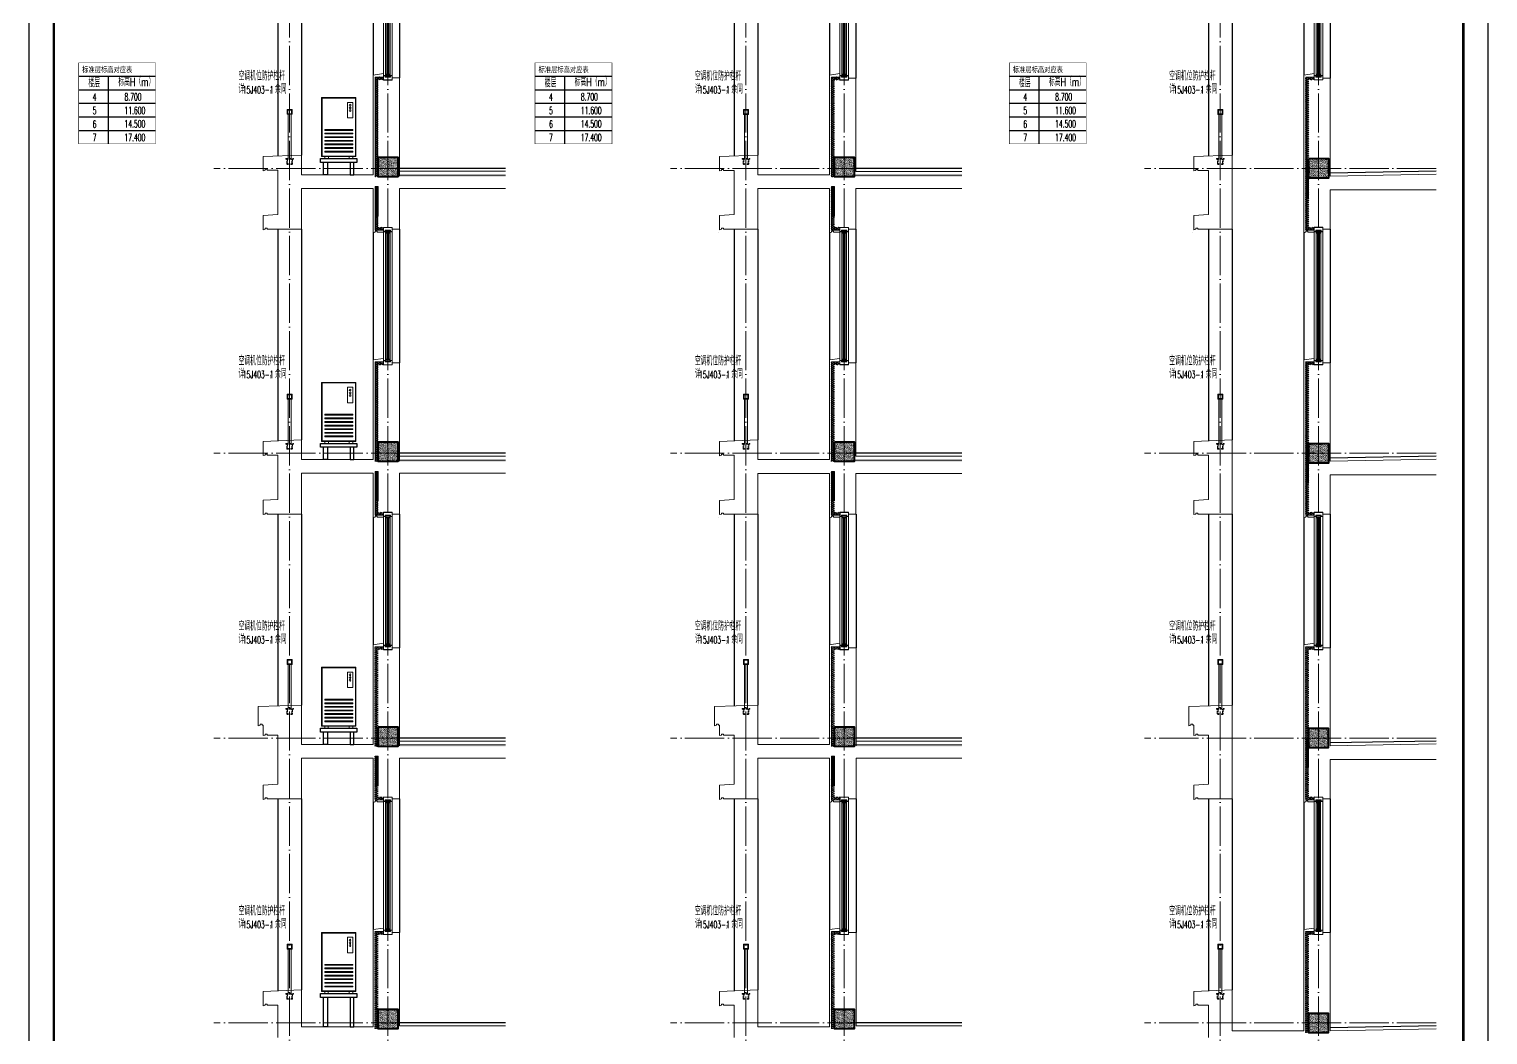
# Model space of a CAD drawing. Extents: x -518115 to 790560, y -210384 to 1628073.
# Drawn here: x 630530 to 645380, y -168565 to -158326 of the extents above; entities that cross this region are included whole.
import ezdxf

# ---------------------------------------------------------------- set-up
doc = ezdxf.new("R2010")
doc.units = 0
doc.header["$LTSCALE"] = 1000
doc.header["$MEASUREMENT"] = 0
doc.linetypes.add('DASH', pattern=[0.35, 0.25, -0.1])
doc.linetypes.add('DOTE', pattern=[2.42, 2, -0.2, 0.02, -0.2])
for name, color, linetype in [('C-Sheet-图框', 101, 'Continuous'), ('PUB_TEXT', 4, 'Continuous'), ('图框', 140, 'Continuous'), ('看线', 251, 'Continuous'), ('空调外机', 8, 'Continuous'), ('立面-看线', 251, 'Continuous')]:
    doc.layers.add(name, color=color, linetype=linetype)
for name, color, linetype, lineweight in [('DOTE', 19, 'DOTE', 9), ('PUB_HATCH', 8, 'Continuous', 9), ('S_WINDOW', 144, 'Continuous', 15), ('WALL', 9, 'Continuous', 40), ('内粉刷', 37, 'Continuous', 9), ('平面-空调室外机', 143, 'Continuous', 9), ('立面-栏杆', 105, 'Continuous', 15), ('细细', 250, 'Continuous', 0)]:
    doc.layers.add(name, color=color, linetype=linetype, lineweight=lineweight)
doc.layers.add('yichutu', color=7, linetype='Continuous', true_color=0xffffff, plot=False)
doc.styles.add('_TCH_DIM', font='SIMPLEX.shx', dxfattribs={"width": 0.7, "bigfont": 'GBCBIG.shx'})
doc.styles.add('宋体', font='', dxfattribs={"height": 50})
doc.styles.get('宋体').set_extended_font_data('SimSun')
pattern_1 = [(0, (-759089.366, -429086.677), (16.66875, 9.623705), [11.1125, -22.225]), (120, (-759089.366, -429086.677), (-16.66874801, 9.62370845), [11.1125, -22.225]), (60, (-759089.366, -429086.677), (1.99e-06, 19.24741345), [-22.225, 11.1125])]
pattern_2 = [(315, (-218910.2607, -140541.0897), (-1.767766953, -1.767766953), []), (315, (-218909.0822, -140541.0897), (-1.767766953, -1.767766953), [])]
pattern_3 = [(315, (-218910.2607, -141979.3279), (-1.767766953, -1.767766953), []), (315, (-218909.0822, -141979.3279), (-1.767766953, -1.767766953), [])]
pattern_4 = [(0, (-797282.947, -430433.322), (16.66875, 9.623705), [11.1125, -22.225]), (120, (-797282.947, -430433.322), (-16.66874801, 9.62370845), [11.1125, -22.225]), (60, (-797282.947, -430433.322), (1.99e-06, 19.24741345), [-22.225, 11.1125])]
pattern_5 = [(0, (-1106300.591, -433703.902), (16.66875, 9.623705), [11.1125, -22.225]), (120, (-1106300.591, -433703.902), (-16.66874801, 9.62370845), [11.1125, -22.225]), (60, (-1106300.591, -433703.902), (1.99e-06, 19.24741345), [-22.225, 11.1125])]
pattern_6 = [(0, (-1101472.157, -433703.902), (16.66875, 9.623705), [11.1125, -22.225]), (120, (-1101472.157, -433703.902), (-16.66874801, 9.62370845), [11.1125, -22.225]), (60, (-1101472.157, -433703.902), (1.99e-06, 19.24741345), [-22.225, 11.1125])]
pattern_7 = [(0, (-1110946.749, -433703.902), (16.66875, 9.623705), [11.1125, -22.225]), (120, (-1110946.749, -433703.902), (-16.66874801, 9.62370845), [11.1125, -22.225]), (60, (-1110946.749, -433703.902), (1.99e-06, 19.24741345), [-22.225, 11.1125])]
pattern_8 = [(0, (-811253.24, -385446.952), (16.66875, 9.623705), [11.1125, -22.225]), (120, (-811253.24, -385446.952), (-16.66874801, 9.62370845), [11.1125, -22.225]), (60, (-811253.24, -385446.952), (1.99e-06, 19.24741345), [-22.225, 11.1125])]

# ---------------------------------------------------------------- blocks, each defined once
blk = doc.blocks.new('kongtiao')
for p, q in [((-339, 49), (-339, -551)), ((11, 49), (-339, 49)), ((-334, 44), (-334, -546)), ((6, 44), (-334, 44)), ((6, -546), (6, 44)), ((11, -551), (11, 49)), ((-76, 0), (-76, -157)), ((-21, 0), (-76, 0)), ((-21, -157), (-21, 0)), ((-76, -157), (-21, -157)), ((-339, -551), (11, -551)), ((-334, -546), (6, -546)), ((-307, -551), (-307, -571)), ((-307, -571), (-270, -571)), ((-270, -571), (-270, -551)), ((-58, -571), (-58, -551)), ((-21, -571), (-58, -571)), ((-21, -551), (-21, -571))]:
    blk.add_line(p, q)
for points in [[(-307, -275), (-21, -275), (-21, -285), (-307, -285)], [(-307, -312), (-21, -312), (-21, -321), (-307, -321)], [(-307, -349), (-21, -349), (-21, -358), (-307, -358)], [(-307, -386), (-21, -386), (-21, -395), (-307, -395)], [(-307, -422), (-21, -422), (-21, -431), (-307, -431)], [(-307, -459), (-21, -459), (-21, -468), (-307, -468)], [(-307, -496), (-21, -496), (-21, -505), (-307, -505)]]:
    blk.add_lwpolyline(points, close=True)
for centre in [(-49, -28), (-49, -56), (-49, -83)]:
    blk.add_circle(centre, 9.18)
blk = doc.blocks.new('VDVDXAXFSFFX')
at = {"layer": 'PUB_HATCH'}
h = blk.add_hatch(dxfattribs=at)
h.set_pattern_fill('DOTS', color=251, scale=2, style=0)
h.set_pattern_definition([(0, (924712.4965, -148185.593), (1.5875, 3.175), [0, -3.175])])
h.paths.add_polyline_path([(924682, -148186), (924712, -148186), (924712, -147936), (924712, -147886), (924712, -147886), (924712, -147886), (924682, -147886)])
at = {"layer": 'PUB_HATCH', "color": 5}
blk.add_lwpolyline([(924712, -147886), (924682, -147886), (924682, -148186), (924712, -148186)], close=True, dxfattribs=at)
blk = doc.blocks.new('A$C1F6240CC')
at = {"layer": 'PUB_HATCH'}
h = blk.add_hatch(dxfattribs=at)
h.set_pattern_fill('DOTS', color=251, scale=2, style=0)
h.set_pattern_definition([(0, (-2e-08, -300), (1.5875, 3.175), [0, -3.175])])
h.paths.add_polyline_path([(-30, -300), (0, -300), (0, -50), (0, 0), (0, 0), (0, 0), (-30, 0)])
at = {"layer": 'PUB_HATCH', "color": 5}
blk.add_lwpolyline([(0, 0), (-30, 0), (-30, -300), (0, -300)], close=True, dxfattribs=at)
blk = doc.blocks.new('zrszerf')
at = {"layer": '细细'}
h = blk.add_hatch(dxfattribs=at)
h.set_pattern_fill('金属', color=256, style=0)
h.set_pattern_definition(pattern_2)
h.paths.add_polyline_path([(257695, 608543), (257715, 608543), (257715, 608557), (257765, 608557), (257765, 608543), (257785, 608543), (257785, 608588), (257695, 608588)])
h.paths.add_polyline_path([(257713, 608559), (257713, 608545), (257697, 608545), (257697, 608586), (257783, 608586), (257783, 608545), (257767, 608545), (257767, 608559)], flags=16)
h = blk.add_hatch(dxfattribs=at)
h.set_pattern_fill('金属', color=256, style=0)
h.set_pattern_definition(pattern_2)
h.paths.add_polyline_path([(257762, 608555), (257762, 608530), (257750, 608530), (257750, 608540), (257729, 608540), (257729, 608530), (257717, 608530), (257717, 608555)])
h.paths.add_polyline_path([(257719, 608553), (257719, 608532), (257727, 608532), (257727, 608542), (257752, 608542), (257752, 608532), (257760, 608532), (257760, 608553)], flags=16)
h = blk.add_hatch(color=256, dxfattribs=at)
edge = h.paths.add_edge_path()
edge.add_line((257735, 608540), (257735, 608528))
edge.add_arc((257740, 608520), 9.44, 61.5175, 118.4825, ccw=False)
edge.add_line((257744, 608528), (257744, 608540))
edge.add_arc((257740, 608548), 9.44, 241.5175, 298.4825, ccw=False)
h = blk.add_hatch(dxfattribs=at)
h.set_pattern_fill('金属', color=256, style=0)
h.set_pattern_definition(pattern_3)
h.paths.add_polyline_path([(257695, 607233), (257715, 607233), (257715, 607220), (257765, 607220), (257765, 607233), (257785, 607233), (257785, 607188), (257695, 607188)])
h.paths.add_polyline_path([(257713, 607218), (257713, 607231), (257697, 607231), (257697, 607190), (257783, 607190), (257783, 607231), (257767, 607231), (257767, 607218)], flags=16)
h = blk.add_hatch(dxfattribs=at)
h.set_pattern_fill('金属', color=256, style=0)
h.set_pattern_definition(pattern_3)
h.paths.add_polyline_path([(257762, 607222), (257762, 607247), (257750, 607247), (257750, 607237), (257729, 607237), (257729, 607247), (257717, 607247), (257717, 607222)])
h.paths.add_polyline_path([(257719, 607224), (257719, 607245), (257727, 607245), (257727, 607235), (257752, 607235), (257752, 607245), (257760, 607245), (257760, 607224)], flags=16)
h = blk.add_hatch(color=256, dxfattribs=at)
edge = h.paths.add_edge_path()
edge.add_line((257735, 607237), (257735, 607249))
edge.add_arc((257740, 607257), 9.44, 241.5175, 298.4825)
edge.add_line((257744, 607249), (257744, 607237))
edge.add_arc((257740, 607229), 9.44, 61.5175, 118.4825)
at = {"layer": 'S_WINDOW'}
for p, q in [((257695, 607233), (257695, 608543)), ((257717, 607247), (257717, 608530)), ((257762, 607247), (257762, 608530)), ((257785, 607233), (257785, 608543))]:
    blk.add_line(p, q, dxfattribs=at)
for points in [[(257785, 608588), (257785, 608543), (257765, 608543), (257765, 608557), (257715, 608557), (257715, 608543), (257695, 608543), (257695, 608588)], [(257783, 608586), (257783, 608545), (257767, 608545), (257767, 608559), (257713, 608559), (257713, 608545), (257697, 608545), (257697, 608586)], [(257762, 608555), (257762, 608530), (257750, 608530), (257750, 608540), (257729, 608540), (257729, 608530), (257717, 608530), (257717, 608555)], [(257760, 608553), (257760, 608532), (257752, 608532), (257752, 608542), (257727, 608542), (257727, 608532), (257719, 608532), (257719, 608553)], [(257785, 607188), (257785, 607233), (257765, 607233), (257765, 607220), (257715, 607220), (257715, 607233), (257695, 607233), (257695, 607188)], [(257783, 607190), (257783, 607231), (257767, 607231), (257767, 607218), (257713, 607218), (257713, 607231), (257697, 607231), (257697, 607190)], [(257762, 607222), (257762, 607247), (257750, 607247), (257750, 607237), (257729, 607237), (257729, 607247), (257717, 607247), (257717, 607222)], [(257760, 607224), (257760, 607245), (257752, 607245), (257752, 607235), (257727, 607235), (257727, 607245), (257719, 607245), (257719, 607224)]]:
    blk.add_lwpolyline(points, close=True, dxfattribs=at)
at = {"layer": '细细'}
for points in [[(257729, 608530), (257729, 607247)], [(257735, 607249), (257735, 608540)], [(257744, 607249), (257744, 608540)], [(257750, 608530), (257750, 607247)]]:
    blk.add_lwpolyline(points, dxfattribs=at)
for points in [[(257735, 608540), (257735, 608528, -0.253805), (257744, 608528), (257744, 608540, -0.253805)], [(257735, 607237), (257735, 607249, 0.253805), (257744, 607249), (257744, 607237, 0.253805)]]:
    blk.add_lwpolyline(points, format="xyb", close=True, dxfattribs=at)
blk = doc.blocks.new('A$C01BC52BD')
at = {"layer": '立面-栏杆'}
for p, q in [((-15, 0), (-15, 450)), ((15, 450), (15, 0))]:
    blk.add_line(p, q, dxfattribs=at)
at = {"layer": '立面-栏杆', "linetype": 'DASH', "ltscale": 0.1}
for p, q in [((40, 0), (-40, 0)), ((-40, 0), (-40, -7)), ((40, -7), (40, 0)), ((-40, -7), (-30, -7)), ((-30, -7), (-30, -51)), ((-22, -7), (22, -7)), ((-22, -51), (-22, -7)), ((-15, -53), (-21, -53)), ((-21, -60), (-15, -60)), ((-13, -57), (-13, -56)), ((13, -56), (13, -57)), ((21, -53), (15, -53)), ((15, -60), (21, -60)), ((22, -7), (22, -51)), ((30, -7), (40, -7)), ((30, -51), (30, -7))]:
    blk.add_line(p, q, dxfattribs=at)
at = {"layer": '立面-栏杆'}
for points in [[(25, 500), (-25, 500), (-25, 450), (25, 450)], [(19, 494), (-19, 494), (-19, 456), (19, 456)]]:
    blk.add_lwpolyline(points, close=True, dxfattribs=at)
at = {"layer": '立面-栏杆', "linetype": 'DASH', "ltscale": 0.1}
for centre, major_axis, start_param, end_param in [((-21, -51), (6.36, 6.36), 2.356194, 3.926991), ((-21, -51), (1.27, 1.27), 2.356194, 3.926991), ((-15, -56), (1.91, 1.91), 5.497787, 7.068583), ((-15, -57), (1.91, 1.91), 3.926991, 5.497787), ((15, -56), (1.91, 1.91), 0.785398, 2.356194), ((17, -55), (3.53, 3.53), 2.748894, 3.534292), ((21, -51), (-6.36, 6.36), 2.356194, 3.926991), ((21, -51), (-1.27, 1.27), 2.356194, 3.926991)]:
    blk.add_ellipse(centre, major_axis=major_axis, ratio=1, start_param=start_param, end_param=end_param, dxfattribs=at)
blk = doc.blocks.new('A$C2F8614E4')
at = {"layer": 'PUB_TEXT', "style": '_TCH_DIM'}
for s, height, width, p in [('空调机位防护栏杆', 84.4, 0.7, (-495, 296)), ('详', 84.4, 0.7, (-495, 163)), ('15J403-1', 74.4, 0.494118, (-452, 163)), ('，余同', 84.4, 0.7, (-183, 163))]:
    blk.add_text(s, height=height, dxfattribs=dict(at, width=width)).set_placement(p)
blk = doc.blocks.new('GFGDGDRGRDDSA')
at = {"layer": '立面-看线'}
h = blk.add_hatch(dxfattribs=at)
h.set_pattern_fill('HONEY', color=256, scale=7)
h.set_pattern_definition(pattern_1)
h.paths.add_polyline_path([(985909, -161011), (985939, -161011), (985939, -160026), (985994, -160026), (985994, -159996), (985909, -159996)])
h = blk.add_hatch(dxfattribs=at)
h.set_pattern_fill('碎沙', color=256, scale=4)
h.set_pattern_definition([(37.5, (184886.1625, -546372.759), (-0.32000626, 9.78826475), [0, -7.7216, 0, -8.636, 0, -8.255]), (7.5, (184886.163, -546372.759), (8.99046566, 14.33650201), [0, -4.1656, 0, -6.9596, 0, -2.667]), (327.5, (184879.914, -546372.759), (15.819847405, 0.02874369), [0, -2.54, 0, -9.144, 0, -11.938]), (317.5, (184879.914, -546372.759), (15.27112905, 4.45858647), [0, -1.27, 0, -5.9944, 0, -6.858])])
h.paths.add_polyline_path([(985939, -161011), (986139, -161011), (986139, -160811), (985939, -160811)])
h = blk.add_hatch(dxfattribs=at)
h.set_pattern_fill('HONEY', color=256, scale=7)
h.set_pattern_definition(pattern_1)
h.paths.add_polyline_path([(985909, -161111), (985939, -161111), (985939, -161526), (985994, -161526), (985994, -161556), (985909, -161556)])
h = blk.add_hatch(dxfattribs=at)
h.set_pattern_fill('HONEY', color=256, scale=7)
h.set_pattern_definition([(0, (184790.133, -546372.759), (16.66875, 9.623705), [11.1125, -22.225]), (120, (184790.133, -546372.759), (-16.66874801, 9.62370845), [11.1125, -22.225]), (60, (184790.133, -546372.759), (1.99e-06, 19.24741345), [-22.225, 11.1125])])
h.paths.add_polyline_path([(987238, -160996), (986139, -160996), (986139, -161011), (987238, -161011)])
at = {"layer": 'PUB_HATCH', "color": 215, "true_color": 0xa953a0}
blk.add_line((986139, -160996), (987238, -160996), dxfattribs=at)
for points in [[(985909, -161011), (985909, -159996), (985994, -159996)], [(985994, -161556), (985909, -161556), (985909, -161111)]]:
    blk.add_lwpolyline(points, dxfattribs=at)
at = {"layer": 'WALL'}
blk.add_lwpolyline([(985939, -160811), (986139, -160811), (986139, -161011), (985939, -161011)], close=True, dxfattribs=at)
at = {"layer": '内粉刷'}
for p, q in [((985889, -160926), (985889, -160991)), ((985889, -161131), (985889, -161576))]:
    blk.add_line(p, q, dxfattribs=at)
for points in [[(985889, -160926), (985889, -159976), (985994, -159961)], [(986084, -160006), (986159, -160006), (986159, -160956)], [(985889, -160991), (985159, -160991), (985159, -160791), (984769, -160806), (984769, -160946)], [(984809, -160946), (984809, -160936), (984789, -160936), (984789, -160946), (984769, -160951), (984769, -160946)], [(984809, -160946), (984919, -160946), (984919, -161396), (984769, -161406), (984769, -161546)], [(987238, -160956), (986159, -160956)], [(984809, -161546), (985159, -161546), (985159, -161131), (985889, -161131)], [(986084, -161546), (986159, -161546), (986159, -161131), (987238, -161131)], [(984809, -161546), (984809, -161536), (984789, -161536), (984789, -161546), (984769, -161551), (984769, -161546)], [(985929, -161576), (985929, -161566), (985909, -161566), (985909, -161576), (985889, -161581), (985889, -161576)], [(984759, -161576), (984759, -161576)], [(985929, -161576), (985994, -161576)]]:
    blk.add_lwpolyline(points, dxfattribs=at)
at = {"layer": '看线'}
for p, q in [((984919, -158646), (984919, -160800)), ((985159, -158646), (985159, -160791)), ((985889, -158676), (985889, -159976)), ((986159, -158646), (986159, -160006))]:
    blk.add_line(p, q, dxfattribs=at)
at = {"layer": '看线', "color": 32}
blk.add_lwpolyline([(987238, -160926), (986159, -160926)], dxfattribs=at)
for name, p in [('zrszerf', (728299, -767214)), ('A$C2F8614E4', (985014, -160326))]:
    blk.add_blockref(name, p)
at = {"xscale": -1}
blk.add_blockref('A$C01BC52BD', (985039, -160826), dxfattribs=at)
blk = doc.blocks.new('HFHFHFTHFSFS')
at = {"layer": '立面-看线'}
h = blk.add_hatch(dxfattribs=at)
h.set_pattern_fill('HONEY', color=256, scale=7)
h.set_pattern_definition(pattern_4)
h.paths.add_polyline_path([(947716, -162357), (947746, -162357), (947746, -161372), (947801, -161372), (947801, -161342), (947716, -161342)])
h = blk.add_hatch(dxfattribs=at)
h.set_pattern_fill('碎沙', color=256, scale=4)
h.set_pattern_definition([(37.5, (146692.582, -547719.405), (-0.32000626, 9.78826475), [0, -7.7216, 0, -8.636, 0, -8.255]), (7.5, (146692.582, -547719.405), (8.99046566, 14.33650201), [0, -4.1656, 0, -6.9596, 0, -2.667]), (327.5, (146686.334, -547719.405), (15.819847405, 0.02874369), [0, -2.54, 0, -9.144, 0, -11.938]), (317.5, (146686.334, -547719.405), (15.27112905, 4.45858647), [0, -1.27, 0, -5.9944, 0, -6.858])])
h.paths.add_polyline_path([(947746, -162357), (947946, -162357), (947946, -162157), (947746, -162157)])
h = blk.add_hatch(dxfattribs=at)
h.set_pattern_fill('HONEY', color=256, scale=7)
h.set_pattern_definition(pattern_4)
h.paths.add_polyline_path([(947716, -162457), (947746, -162457), (947746, -162872), (947801, -162872), (947801, -162902), (947716, -162902)])
h = blk.add_hatch(dxfattribs=at)
h.set_pattern_fill('HONEY', color=256, scale=7)
h.set_pattern_definition([(0, (146596.553, -547719.405), (16.66875, 9.623705), [11.1125, -22.225]), (120, (146596.553, -547719.405), (-16.66874801, 9.62370845), [11.1125, -22.225]), (60, (146596.553, -547719.405), (1.99e-06, 19.24741345), [-22.225, 11.1125])])
h.paths.add_polyline_path([(949044, -162342), (947946, -162342), (947946, -162357), (949044, -162357)])
at = {"layer": 'PUB_HATCH', "color": 215, "true_color": 0xa953a0}
blk.add_line((947946, -162342), (949044, -162342), dxfattribs=at)
for points in [[(947716, -162357), (947716, -161342), (947801, -161342)], [(947801, -162902), (947716, -162902), (947716, -162457)]]:
    blk.add_lwpolyline(points, dxfattribs=at)
at = {"layer": 'WALL'}
blk.add_lwpolyline([(947746, -162157), (947946, -162157), (947946, -162357), (947746, -162357)], close=True, dxfattribs=at)
at = {"layer": '内粉刷'}
for p, q in [((947696, -162272), (947696, -162337)), ((947696, -162477), (947696, -162922))]:
    blk.add_line(p, q, dxfattribs=at)
for points in [[(947696, -162272), (947696, -161322), (947801, -161307)], [(947891, -161352), (947966, -161352), (947966, -162352)], [(947696, -162337), (946966, -162337), (946966, -162137), (946576, -162152), (946576, -162292)], [(946616, -162292), (946616, -162282), (946596, -162282), (946596, -162292), (946576, -162297), (946576, -162292)], [(946616, -162292), (946726, -162292), (946726, -162742), (946576, -162752), (946576, -162892)], [(949044, -162302), (947966, -162302)], [(946616, -162892), (946966, -162892), (946966, -162477), (947696, -162477)], [(947891, -162892), (947966, -162892), (947966, -162477), (949044, -162477)], [(946616, -162892), (946616, -162882), (946596, -162882), (946596, -162892), (946576, -162897), (946576, -162892)], [(947736, -162922), (947736, -162912), (947716, -162912), (947716, -162922), (947696, -162927), (947696, -162922)], [(947736, -162922), (947801, -162922)]]:
    blk.add_lwpolyline(points, dxfattribs=at)
at = {"layer": '看线'}
for p, q in [((946726, -159992), (946726, -162147)), ((946966, -159992), (946966, -162137)), ((947696, -160022), (947696, -161322)), ((947966, -159992), (947966, -161352))]:
    blk.add_line(p, q, dxfattribs=at)
at = {"layer": '看线', "color": 32}
blk.add_lwpolyline([(949044, -162272), (947966, -162272)], dxfattribs=at)
at = {"layer": '空调外机', "linetype": 'Continuous'}
blk.add_lwpolyline([(947531, -162212), (947161, -162212), (947161, -162172), (947531, -162172)], close=True, dxfattribs=at)
for points in [[(947231, -162212), (947231, -162337), (947191, -162337), (947191, -162212)], [(947461, -162212), (947461, -162337), (947501, -162337), (947501, -162212)]]:
    blk.add_lwpolyline(points, dxfattribs=at)
for name, p in [('zrszerf', (690106, -768561)), ('A$C2F8614E4', (946821, -161672))]:
    blk.add_blockref(name, p)
at = {"xscale": -1}
blk.add_blockref('A$C01BC52BD', (946846, -162172), dxfattribs=at)
at = {"layer": '平面-空调室外机'}
blk.add_blockref('kongtiao', (947510, -161601), dxfattribs=at)
blk = doc.blocks.new('HFHFHTFHSD')
at = {"layer": '立面-看线'}
h = blk.add_hatch(dxfattribs=at)
h.set_pattern_fill('HONEY', color=256, scale=7)
h.set_pattern_definition(pattern_8)
h.paths.add_polyline_path([(933746, -117386), (933776, -117386), (933776, -116386), (933831, -116386), (933831, -116356), (933746, -116356)])
h = blk.add_hatch(dxfattribs=at)
h.set_pattern_fill('碎沙', color=256, scale=4)
h.set_pattern_definition([(37.5, (132722.289, -502748.035), (-0.32000626, 9.78826475), [0, -7.7216, 0, -8.636, 0, -8.255]), (7.5, (132722.29, -502748.035), (8.99046566, 14.33650201), [0, -4.1656, 0, -6.9596, 0, -2.667]), (327.5, (132716.041, -502748.035), (15.819847405, 0.02874369), [0, -2.54, 0, -9.144, 0, -11.938]), (317.5, (132716.041, -502748.035), (15.27112905, 4.45858647), [0, -1.27, 0, -5.9944, 0, -6.858])])
h.paths.add_polyline_path([(933776, -117386), (933976, -117386), (933976, -117186), (933776, -117186)])
h = blk.add_hatch(dxfattribs=at)
h.set_pattern_fill('HONEY', color=256, scale=7)
h.set_pattern_definition(pattern_8)
h.paths.add_polyline_path([(933746, -117386), (933776, -117386), (933776, -117886), (933831, -117886), (933831, -117916), (933746, -117916)])
at = {"layer": 'PUB_HATCH', "color": 215, "true_color": 0xa953a0}
for points in [[(933746, -117386), (933746, -116356), (933831, -116356)], [(933831, -117916), (933746, -117916), (933746, -117386)]]:
    blk.add_lwpolyline(points, dxfattribs=at)
at = {"layer": 'WALL'}
blk.add_lwpolyline([(933776, -117186), (933976, -117186), (933976, -117386), (933776, -117386)], close=True, dxfattribs=at)
at = {"layer": '内粉刷'}
blk.add_line((933726, -117386), (933726, -117936), dxfattribs=at)
for points in [[(933726, -117386), (933726, -116336), (933831, -116321)], [(933921, -116366), (933996, -116366), (933996, -117366)], [(932646, -117906), (932996, -117906), (932996, -117151), (932606, -117166), (932606, -117306)], [(932646, -117306), (932646, -117296), (932626, -117296), (932626, -117306), (932606, -117311), (932606, -117306)], [(932646, -117306), (932756, -117306), (932756, -117756), (932606, -117766), (932606, -117906)], [(935074, -117346), (933996, -117366)], [(933921, -117906), (933996, -117906), (933996, -117506), (935074, -117506)], [(932646, -117906), (932646, -117896), (932626, -117896), (932626, -117906), (932606, -117911), (932606, -117906)], [(932596, -117936), (932596, -117936)], [(933766, -117936), (933766, -117926), (933746, -117926), (933746, -117936), (933726, -117941), (933726, -117936)], [(933766, -117936), (933831, -117936)]]:
    blk.add_lwpolyline(points, dxfattribs=at)
at = {"layer": '看线'}
for p, q in [((932756, -115006), (932756, -117160)), ((932996, -115006), (932996, -117151)), ((933726, -115036), (933726, -116336)), ((933996, -115006), (933996, -116366))]:
    blk.add_line(p, q, dxfattribs=at)
at = {"layer": '看线', "color": 32}
blk.add_lwpolyline([(935074, -117316), (933996, -117336)], dxfattribs=at)
for name, p in [('zrszerf', (676136, -723574)), ('A$C2F8614E4', (932851, -116686))]:
    blk.add_blockref(name, p)
at = {"xscale": -1}
blk.add_blockref('A$C01BC52BD', (932876, -117186), dxfattribs=at)
blk = doc.blocks.new('yct-1051-594-26275-14850-25-1002.0')
at = {"layer": 'yichutu', "color": 7, "true_color": 0xffffff}
blk.add_lwpolyline([(0, 0), (0, 14850), (26275, 14850), (26275, 0)], close=True, dxfattribs=at)
blk = doc.blocks.new('GFDDDDRG')
at = {"layer": '图框'}
blk.add_lwpolyline([(923310, -107437), (923310, -159999), (893610, -159999), (893610, -107437)], close=True, dxfattribs=at)
blk.add_lwpolyline([(923310, -107437), (923310, -159999), (893610, -159999), (893610, -107437)], close=True, dxfattribs=at)
at = {"layer": '图框', "const_width": 50}
blk.add_lwpolyline([(894110, -159499), (922810, -159499), (922810, -108687), (894110, -108687)], close=True, dxfattribs=at)

msp = doc.modelspace()

# ---------------------------------------------------------------- hatches: boundary and pattern name
at = {"layer": '立面-看线'}
h = msp.add_hatch(dxfattribs=at)
h.set_pattern_fill('HONEY', color=256, scale=7)
h.set_pattern_definition(pattern_7)
h.paths.add_polyline_path([(634052, -165628), (634082, -165628), (634082, -164643), (634137, -164643), (634137, -164613), (634052, -164613)])
h = msp.add_hatch(dxfattribs=at)
h.set_pattern_fill('HONEY', color=256, scale=7)
h.set_pattern_definition(pattern_5)
h.paths.add_polyline_path([(638698.2, -165628), (638728.2, -165628), (638728.2, -164643), (638783.2, -164643), (638783.2, -164613), (638698.2, -164613)])
h = msp.add_hatch(dxfattribs=at)
h.set_pattern_fill('HONEY', color=256, scale=7)
h.set_pattern_definition(pattern_6)
h.paths.add_polyline_path([(643526.6, -165643), (643556.6, -165643), (643556.6, -164643), (643611.6, -164643), (643611.6, -164613), (643526.6, -164613)])
h = msp.add_hatch(dxfattribs=at)
h.set_pattern_fill('碎沙', color=256, scale=4)
h.set_pattern_definition([(37.5, (-166971.22, -550989.984), (-0.32000626, 9.78826475), [0, -7.7216, 0, -8.636, 0, -8.255]), (7.5, (-166971.22, -550989.984), (8.99046566, 14.33650201), [0, -4.1656, 0, -6.9596, 0, -2.667]), (327.5, (-166977.469, -550989.984), (15.819847405, 0.02874369), [0, -2.54, 0, -9.144, 0, -11.938]), (317.5, (-166977.469, -550989.984), (15.27112905, 4.45858647), [0, -1.27, 0, -5.9944, 0, -6.858])])
h.paths.add_polyline_path([(634082, -165628), (634282, -165628), (634282, -165428), (634082, -165428)])
h = msp.add_hatch(dxfattribs=at)
h.set_pattern_fill('碎沙', color=256, scale=4)
h.set_pattern_definition([(37.5, (-162325.062, -550989.984), (-0.32000626, 9.78826475), [0, -7.7216, 0, -8.636, 0, -8.255]), (7.5, (-162325.062, -550989.984), (8.99046566, 14.33650201), [0, -4.1656, 0, -6.9596, 0, -2.667]), (327.5, (-162331.31, -550989.984), (15.819847405, 0.02874369), [0, -2.54, 0, -9.144, 0, -11.938]), (317.5, (-162331.31, -550989.984), (15.27112905, 4.45858647), [0, -1.27, 0, -5.9944, 0, -6.858])])
h.paths.add_polyline_path([(638728.2, -165628), (638928.2, -165628), (638928.2, -165428), (638728.2, -165428)])
h = msp.add_hatch(dxfattribs=at)
h.set_pattern_fill('碎沙', color=256, scale=4)
h.set_pattern_definition([(37.5, (-157496.628, -551004.984), (-0.32000626, 9.78826475), [0, -7.7216, 0, -8.636, 0, -8.255]), (7.5, (-157496.628, -551004.984), (8.99046566, 14.33650201), [0, -4.1656, 0, -6.9596, 0, -2.667]), (327.5, (-157502.877, -551004.984), (15.819847405, 0.02874369), [0, -2.54, 0, -9.144, 0, -11.938]), (317.5, (-157502.877, -551004.984), (15.27112905, 4.45858647), [0, -1.27, 0, -5.9944, 0, -6.858])])
h.paths.add_polyline_path([(643556.6, -165643), (643756.6, -165643), (643756.6, -165443), (643556.6, -165443)])
h = msp.add_hatch(dxfattribs=at)
h.set_pattern_fill('HONEY', color=256, scale=7)
h.set_pattern_definition([(0, (-167067.25, -550989.984), (16.66875, 9.623705), [11.1125, -22.225]), (120, (-167067.25, -550989.984), (-16.66874801, 9.62370845), [11.1125, -22.225]), (60, (-167067.25, -550989.984), (1.99e-06, 19.24741345), [-22.225, 11.1125])])
h.paths.add_polyline_path([(635380.5, -165613), (634282, -165613), (634282, -165628), (635380.5, -165628)])
h = msp.add_hatch(dxfattribs=at)
h.set_pattern_fill('HONEY', color=256, scale=7)
h.set_pattern_definition([(0, (-162421.091, -550989.984), (16.66875, 9.623705), [11.1125, -22.225]), (120, (-162421.091, -550989.984), (-16.66874801, 9.62370845), [11.1125, -22.225]), (60, (-162421.091, -550989.984), (1.99e-06, 19.24741345), [-22.225, 11.1125])])
h.paths.add_polyline_path([(640026.7, -165613), (638928.2, -165613), (638928.2, -165628), (640026.7, -165628)])
h = msp.add_hatch(dxfattribs=at)
h.set_pattern_fill('HONEY', color=256, scale=7)
h.set_pattern_definition(pattern_6)
h.paths.add_polyline_path([(643526.6, -165643), (643556.6, -165643), (643556.6, -166143), (643611.6, -166143), (643611.6, -166173), (643526.6, -166173)])
h = msp.add_hatch(dxfattribs=at)
h.set_pattern_fill('HONEY', color=256, scale=7)
h.set_pattern_definition(pattern_7)
h.paths.add_polyline_path([(634052, -165728), (634082, -165728), (634082, -166143), (634137, -166143), (634137, -166173), (634052, -166173)])
h = msp.add_hatch(dxfattribs=at)
h.set_pattern_fill('HONEY', color=256, scale=7)
h.set_pattern_definition(pattern_5)
h.paths.add_polyline_path([(638698.2, -165728), (638728.2, -165728), (638728.2, -166143), (638783.2, -166143), (638783.2, -166173), (638698.2, -166173)])
h = msp.add_hatch(dxfattribs=at)
h.set_pattern_fill('HONEY', color=256, scale=7)
h.set_pattern_definition([(0, (-1110946.749, -436603.902), (16.66875, 9.623705), [11.1125, -22.225]), (120, (-1110946.749, -436603.902), (-16.66874801, 9.62370845), [11.1125, -22.225]), (60, (-1110946.749, -436603.902), (1.99e-06, 19.24741345), [-22.225, 11.1125])])
h.paths.add_polyline_path([(634052, -168503), (634082, -168503), (634082, -167543), (634137, -167543), (634137, -167513), (634052, -167513)])
h = msp.add_hatch(dxfattribs=at)
h.set_pattern_fill('HONEY', color=256, scale=7)
h.set_pattern_definition([(0, (-1106300.591, -436603.902), (16.66875, 9.623705), [11.1125, -22.225]), (120, (-1106300.591, -436603.902), (-16.66874801, 9.62370845), [11.1125, -22.225]), (60, (-1106300.591, -436603.902), (1.99e-06, 19.24741345), [-22.225, 11.1125])])
h.paths.add_polyline_path([(638698.2, -168503), (638728.2, -168503), (638728.2, -167543), (638783.2, -167543), (638783.2, -167513), (638698.2, -167513)])
h = msp.add_hatch(dxfattribs=at)
h.set_pattern_fill('HONEY', color=256, scale=7)
h.set_pattern_definition([(0, (-1101472.157, -436603.902), (16.66875, 9.623705), [11.1125, -22.225]), (120, (-1101472.157, -436603.902), (-16.66874801, 9.62370845), [11.1125, -22.225]), (60, (-1101472.157, -436603.902), (1.99e-06, 19.24741345), [-22.225, 11.1125])])
h.paths.add_polyline_path([(643526.6, -168543), (643556.6, -168543), (643556.6, -167543), (643611.6, -167543), (643611.6, -167513), (643526.6, -167513)])
h = msp.add_hatch(dxfattribs=at)
h.set_pattern_fill('碎沙', color=256, scale=4)
h.set_pattern_definition([(37.5, (-166971.22, -553864.984), (-0.32000626, 9.78826475), [0, -7.7216, 0, -8.636, 0, -8.255]), (7.5, (-166971.22, -553864.984), (8.99046566, 14.33650201), [0, -4.1656, 0, -6.9596, 0, -2.667]), (327.5, (-166977.469, -553864.984), (15.819847405, 0.02874369), [0, -2.54, 0, -9.144, 0, -11.938]), (317.5, (-166977.469, -553864.984), (15.27112905, 4.45858647), [0, -1.27, 0, -5.9944, 0, -6.858])])
h.paths.add_polyline_path([(634082, -168503), (634282, -168503), (634282, -168303), (634082, -168303)])
h = msp.add_hatch(dxfattribs=at)
h.set_pattern_fill('碎沙', color=256, scale=4)
h.set_pattern_definition([(37.5, (-162325.062, -553864.988), (-0.32000626, 9.78826475), [0, -7.7216, 0, -8.636, 0, -8.255]), (7.5, (-162325.062, -553864.988), (8.99046566, 14.33650201), [0, -4.1656, 0, -6.9596, 0, -2.667]), (327.5, (-162331.31, -553864.988), (15.819847405, 0.02874369), [0, -2.54, 0, -9.144, 0, -11.938]), (317.5, (-162331.31, -553864.988), (15.27112905, 4.45858647), [0, -1.27, 0, -5.9944, 0, -6.858])])
h.paths.add_polyline_path([(638728.2, -168503), (638928.2, -168503), (638928.2, -168303), (638728.2, -168303)])
h = msp.add_hatch(dxfattribs=at)
h.set_pattern_fill('碎沙', color=256, scale=4)
h.set_pattern_definition([(37.5, (-157496.628, -553904.984), (-0.32000626, 9.78826475), [0, -7.7216, 0, -8.636, 0, -8.255]), (7.5, (-157496.628, -553904.984), (8.99046566, 14.33650201), [0, -4.1656, 0, -6.9596, 0, -2.667]), (327.5, (-157502.877, -553904.984), (15.819847405, 0.02874369), [0, -2.54, 0, -9.144, 0, -11.938]), (317.5, (-157502.877, -553904.984), (15.27112905, 4.45858647), [0, -1.27, 0, -5.9944, 0, -6.858])])
h.paths.add_polyline_path([(643556.6, -168543), (643756.6, -168543), (643756.6, -168343), (643556.6, -168343)])

# ---------------------------------------------------------------- linework, layer by layer
at = {"layer": 'C-Sheet-图框', "color": 0}
for p, q in [((631034, -158805.6), (631816.8, -158805.6)), ((631034, -158805.6), (631816.8, -158805.6)), ((631334.3, -158805.6), (631334.3, -159493.1)), ((635680.2, -158805.6), (636462.9, -158805.6)), ((635680.2, -158805.6), (636462.9, -158805.6)), ((635980.5, -158805.6), (635980.5, -159493.1)), ((640508.6, -158805.6), (641291.4, -158805.6)), ((640508.6, -158805.6), (641291.4, -158805.6)), ((640808.9, -158805.6), (640808.9, -159493.1)), ((631034, -158943.1), (631816.8, -158943.1)), ((635680.2, -158943.1), (636462.9, -158943.1)), ((640508.6, -158943.1), (641291.4, -158943.1)), ((631034, -159080.6), (631816.8, -159080.6)), ((635680.2, -159080.6), (636462.9, -159080.6)), ((640508.6, -159080.6), (641291.4, -159080.6)), ((631034, -159218.1), (631816.8, -159218.1)), ((635680.2, -159218.1), (636462.9, -159218.1)), ((640508.6, -159218.1), (641291.4, -159218.1)), ((631034, -159355.6), (631816.8, -159355.6)), ((635680.2, -159355.6), (636462.9, -159355.6)), ((640508.6, -159355.6), (641291.4, -159355.6))]:
    msp.add_line(p, q, dxfattribs=at)
at = {"layer": 'C-Sheet-图框', "color": 0, "const_width": 6}
for points in [[(631034, -159493.1), (631816.8, -159493.1), (631816.8, -158668.1), (631034, -158668.1)], [(635680.2, -159493.1), (636462.9, -159493.1), (636462.9, -158668.1), (635680.2, -158668.1)], [(640508.6, -159493.1), (641291.4, -159493.1), (641291.4, -158668.1), (640508.6, -158668.1)]]:
    msp.add_lwpolyline(points, close=True, dxfattribs=at)
at = {"layer": 'DOTE', "linetype": 'DOTE', "ltscale": 0.2}
for p, q in [((637828.2, -169543), (637828.2, -149943)), ((638828.2, -169543), (638828.2, -149943)), ((642656.6, -169543), (642656.6, -149943)), ((643656.6, -169543), (643656.6, -149943)), ((633182, -169543), (633182, -151863)), ((634182, -169543), (634182, -151863)), ((635380.5, -159743), (632411.8, -159743)), ((640026.7, -159743), (637058, -159743)), ((644855.1, -159743), (641886.4, -159743)), ((635380.5, -162643), (632411.8, -162643)), ((640026.7, -162643), (637058, -162643)), ((644855.1, -162643), (641886.4, -162643)), ((635380.5, -165543), (632411.8, -165543)), ((640026.7, -165543), (637058, -165543)), ((644855.1, -165543), (641886.4, -165543)), ((635380.5, -168443), (632411.8, -168443)), ((640026.7, -168443), (637058, -168443)), ((644855.1, -168443), (641886.4, -168443))]:
    msp.add_line(p, q, dxfattribs=at)
at = {"layer": 'PUB_HATCH', "color": 215, "true_color": 0xa953a0}
for p, q in [((634282, -165613), (635380.5, -165613)), ((638928.2, -165613), (640026.7, -165613))]:
    msp.add_line(p, q, dxfattribs=at)
for points in [[(634052, -165628), (634052, -164613), (634137, -164613)], [(638698.2, -165628), (638698.2, -164613), (638783.2, -164613)], [(643526.6, -165643), (643526.6, -164613), (643611.6, -164613)], [(643611.6, -166173), (643526.6, -166173), (643526.6, -165643)], [(634137, -166173), (634052, -166173), (634052, -165728)], [(638783.2, -166173), (638698.2, -166173), (638698.2, -165728)], [(634052, -168503), (634052, -167513), (634137, -167513)], [(638698.2, -168503), (638698.2, -167513), (638783.2, -167513)], [(643526.6, -168543), (643526.6, -167513), (643611.6, -167513)]]:
    msp.add_lwpolyline(points, dxfattribs=at)
at = {"layer": 'WALL'}
for points in [[(634082, -165428), (634282, -165428), (634282, -165628), (634082, -165628)], [(638728.2, -165428), (638928.2, -165428), (638928.2, -165628), (638728.2, -165628)], [(643556.6, -165443), (643756.6, -165443), (643756.6, -165643), (643556.6, -165643)], [(634082, -168303), (634282, -168303), (634282, -168503), (634082, -168503)], [(638728.2, -168303), (638928.2, -168303), (638928.2, -168503), (638728.2, -168503)], [(643556.6, -168343), (643756.6, -168343), (643756.6, -168543), (643556.6, -168543)]]:
    msp.add_lwpolyline(points, close=True, dxfattribs=at)
at = {"layer": '内粉刷'}
for p, q in [((633302, -165608), (634032, -165608)), ((637948.2, -165608), (638678.2, -165608)), ((643506.6, -165643), (643506.6, -166193)), ((634032, -165748), (634032, -166193)), ((638678.2, -165748), (638678.2, -166193)), ((634032, -168443), (634032, -168483)), ((638678.2, -168443), (638678.2, -168483)), ((643506.6, -168458), (643506.6, -168523))]:
    msp.add_line(p, q, dxfattribs=at)
for points in [[(634032, -165608), (634032, -164593), (634137, -164578)], [(634227, -164623), (634302, -164623), (634302, -165623)], [(638678.2, -165608), (638678.2, -164593), (638783.2, -164578)], [(638873.2, -164623), (638948.2, -164623), (638948.2, -165623)], [(643506.6, -165643), (643506.6, -164593), (643611.6, -164578)], [(643701.6, -164623), (643776.6, -164623), (643776.6, -165623)], [(633302, -165608), (633302, -165208), (632862, -165223), (632862, -165413)], [(637948.2, -165608), (637948.2, -165208), (637508.2, -165223), (637508.2, -165413)], [(642426.6, -166163), (642776.6, -166163), (642776.6, -165208), (642336.6, -165223), (642336.6, -165413)], [(632902, -165413), (632902, -165403), (632882, -165403), (632882, -165413), (632862, -165418), (632862, -165413)], [(632902, -165413), (632912, -165413), (632912, -165513)], [(637548.2, -165413), (637548.2, -165403), (637528.2, -165403), (637528.2, -165413), (637508.2, -165418), (637508.2, -165413)], [(637548.2, -165413), (637558.2, -165413), (637558.2, -165513)], [(642376.6, -165413), (642376.6, -165403), (642356.6, -165403), (642356.6, -165413), (642336.6, -165418), (642336.6, -165413)], [(642376.6, -165413), (642386.6, -165413), (642386.6, -165513)], [(632952, -165513), (632952, -165503), (632932, -165503), (632932, -165513), (632912, -165518), (632912, -165513)], [(632952, -165513), (633062, -165513), (633062, -166013), (632912, -166023), (632912, -166163)], [(635380.5, -165573), (634302, -165573)], [(637598.2, -165513), (637598.2, -165503), (637578.2, -165503), (637578.2, -165513), (637558.2, -165518), (637558.2, -165513)], [(637598.2, -165513), (637708.2, -165513), (637708.2, -166013), (637558.2, -166023), (637558.2, -166163)], [(640026.7, -165573), (638948.2, -165573)], [(642426.6, -165513), (642426.6, -165503), (642406.6, -165503), (642406.6, -165513), (642386.6, -165518), (642386.6, -165513)], [(642426.6, -165513), (642536.6, -165513), (642536.6, -166013), (642386.6, -166023), (642386.6, -166163)], [(644855.1, -165603), (643776.6, -165623)], [(632952, -166163), (633302, -166163), (633302, -165748), (634032, -165748)], [(634227, -166163), (634302, -166163), (634302, -165748), (635380.5, -165748)], [(637598.2, -166163), (637948.2, -166163), (637948.2, -165748), (638678.2, -165748)], [(638873.2, -166163), (638948.2, -166163), (638948.2, -165748), (640026.7, -165748)], [(643701.6, -166163), (643776.6, -166163), (643776.6, -165763), (644855.1, -165763)], [(632952, -166163), (632952, -166153), (632932, -166153), (632932, -166163), (632912, -166168), (632912, -166163)], [(637598.2, -166163), (637598.2, -166153), (637578.2, -166153), (637578.2, -166163), (637558.2, -166168), (637558.2, -166163)], [(642426.6, -166163), (642426.6, -166153), (642406.6, -166153), (642406.6, -166163), (642386.6, -166168), (642386.6, -166163)], [(634072, -166193), (634072, -166183), (634052, -166183), (634052, -166193), (634032, -166198), (634032, -166193)], [(634072, -166193), (634137, -166193)], [(638718.2, -166193), (638718.2, -166183), (638698.2, -166183), (638698.2, -166193), (638678.2, -166198), (638678.2, -166193)], [(638718.2, -166193), (638783.2, -166193)], [(643546.6, -166193), (643546.6, -166183), (643526.6, -166183), (643526.6, -166193), (643506.6, -166198), (643506.6, -166193)], [(643546.6, -166193), (643611.6, -166193)], [(634032, -168443), (634032, -167493), (634137, -167478)], [(638678.2, -168443), (638678.2, -167493), (638783.2, -167478)], [(643506.6, -168458), (643506.6, -167493), (643611.6, -167478)], [(634227, -167523), (634302, -167523), (634302, -168473)], [(638873.2, -167523), (638948.2, -167523), (638948.2, -168473)], [(643701.6, -167523), (643776.6, -167523), (643776.6, -168523)], [(634032, -168483), (633302, -168483), (633302, -168108), (632912, -168123), (632912, -168263)], [(638678.2, -168483), (637948.2, -168483), (637948.2, -168108), (637558.2, -168123), (637558.2, -168263)], [(643506.6, -168523), (642776.6, -168523), (642776.6, -168108), (642386.6, -168123), (642386.6, -168263)], [(632952, -168263), (632952, -168253), (632932, -168253), (632932, -168263), (632912, -168268), (632912, -168263)], [(632952, -168263), (633062, -168263), (633062, -168593)], [(637598.2, -168263), (637598.2, -168253), (637578.2, -168253), (637578.2, -168263), (637558.2, -168268), (637558.2, -168263)], [(637598.2, -168263), (637708.2, -168263), (637708.2, -168593)], [(642426.6, -168263), (642426.6, -168253), (642406.6, -168253), (642406.6, -168263), (642386.6, -168268), (642386.6, -168263)], [(642426.6, -168263), (642536.6, -168263), (642536.6, -168593)], [(635380.5, -168473), (634302, -168473)], [(640026.7, -168473), (638948.2, -168473)], [(644855.1, -168503), (643776.6, -168523)]]:
    msp.add_lwpolyline(points, dxfattribs=at)
at = {"layer": '看线'}
for p, q in [((633062, -163263), (633062, -165216.2)), ((633302, -163263), (633302, -165208)), ((634032, -163293), (634032, -164593)), ((634302, -163263), (634302, -164623)), ((637708.2, -163263), (637708.2, -165216.2)), ((637948.2, -163263), (637948.2, -165208)), ((638678.2, -163293), (638678.2, -164593)), ((638948.2, -163263), (638948.2, -164623)), ((642536.6, -163263), (642536.6, -165216.2)), ((642776.6, -163263), (642776.6, -165208)), ((643506.6, -163293), (643506.6, -164593)), ((643776.6, -163263), (643776.6, -164623)), ((633062, -166163), (633062, -168117.3)), ((633302, -166163), (633302, -168108)), ((634302, -166163), (634302, -167523)), ((637708.2, -166163), (637708.2, -168117.3)), ((637948.2, -166163), (637948.2, -168108)), ((638948.2, -166163), (638948.2, -167523)), ((642536.6, -166163), (642536.6, -168117.3)), ((642776.6, -166163), (642776.6, -168108)), ((643776.6, -166163), (643776.6, -167523)), ((634032, -166193), (634032, -167493)), ((638678.2, -166193), (638678.2, -167493)), ((643506.6, -166193), (643506.6, -167493))]:
    msp.add_line(p, q, dxfattribs=at)
at = {"layer": '看线', "color": 32}
for points in [[(635380.5, -165543), (634302, -165543)], [(640026.7, -165543), (638948.2, -165543)], [(644855.1, -165573), (643776.6, -165593)], [(635380.5, -168443), (634302, -168443)], [(640026.7, -168443), (638948.2, -168443)], [(644855.1, -168473), (643776.6, -168493)]]:
    msp.add_lwpolyline(points, dxfattribs=at)
at = {"layer": '空调外机', "linetype": 'Continuous'}
for points in [[(633867, -165483), (633497, -165483), (633497, -165443), (633867, -165443)], [(633867, -168183), (633497, -168183), (633497, -168143), (633867, -168143)]]:
    msp.add_lwpolyline(points, close=True, dxfattribs=at)
for points in [[(633567, -165483), (633567, -165608), (633527, -165608), (633527, -165483)], [(633797, -165483), (633797, -165608), (633837, -165608), (633837, -165483)], [(633567, -168183), (633567, -168483), (633527, -168483), (633527, -168183)], [(633797, -168183), (633797, -168483), (633837, -168483), (633837, -168183)]]:
    msp.add_lwpolyline(points, dxfattribs=at)

# ---------------------------------------------------------------- block references
at = {"xscale": 0.5, "yscale": 0.5, "zscale": 0.5}
msp.add_blockref('GFDDDDRG', (183725.6, -93716.5), dxfattribs=at)
for name, p in [('HFHFHFTHFSFS', (-313663.8, 2529.4)), ('GFGDGDRGRDDSA', (-347211.2, 1182.8)), ('HFHFHTFHSD', (-290218.9, -42456.9)), ('VDVDXAXFSFFX', (-281155.9, -11857.4)), ('A$C1F6240CC', (634082, -159928)), ('A$C1F6240CC', (638728.2, -159928)), ('HFHFHFTHFSFS', (-313663.8, -370.6)), ('GFGDGDRGRDDSA', (-347211.2, -1717.2)), ('HFHFHTFHSD', (-290218.9, -45356.9)), ('VDVDXAXFSFFX', (-281155.9, -14757.4)), ('A$C1F6240CC', (634082, -162828)), ('A$C1F6240CC', (638728.2, -162828)), ('zrszerf', (376442.1, -771831.4)), ('zrszerf', (381088.3, -771831.4)), ('zrszerf', (385916.7, -771831.4)), ('A$C2F8614E4', (633157, -164743)), ('A$C2F8614E4', (637803.2, -164743)), ('A$C2F8614E4', (642631.6, -164743)), ('VDVDXAXFSFFX', (-281155.9, -17657.4)), ('A$C1F6240CC', (634082, -165728)), ('A$C1F6240CC', (638728.2, -165728)), ('zrszerf', (376442.1, -774731.4)), ('zrszerf', (381088.3, -774731.4)), ('zrszerf', (385916.7, -774731.4)), ('A$C2F8614E4', (633157, -167643)), ('A$C2F8614E4', (637803.2, -167643)), ('A$C2F8614E4', (642631.6, -167643))]:
    msp.add_blockref(name, p)
at = {"xscale": -1}
for p in [(633182, -165243), (637828.2, -165243), (642656.6, -165243), (633182, -168143), (637828.2, -168143), (642656.6, -168143)]:
    msp.add_blockref('A$C01BC52BD', p, dxfattribs=at)
at = {"layer": 'yichutu', "rotation": 270}
msp.add_blockref('yct-1051-594-26275-14850-25-1002.0', (630530.5, -147435), dxfattribs=at)
at = {"layer": '平面-空调室外机'}
for p in [(633845.9, -164871.9), (633845.9, -167571.9)]:
    msp.add_blockref('kongtiao', p, dxfattribs=at)

# ---------------------------------------------------------------- texts
at = {"layer": 'PUB_TEXT', "color": 2, "style": '宋体', "width": 0.8}
for p in [(631070, -158765.7), (635716.2, -158765.7), (640544.6, -158765.7)]:
    msp.add_text('标准层标高对应表', height=56.96, dxfattribs=at).set_placement(p)
at = {"layer": 'PUB_TEXT', "style": '_TCH_DIM'}
for s, height, width, p in [('楼层', 84.4, 0.7, (631133.1, -158916.1)), ('标高H（m）', 84.4, 0.7, (631437.6, -158905)), ('楼层', 84.4, 0.7, (635779.3, -158916.1)), ('标高H（m）', 84.4, 0.7, (636083.8, -158905)), ('楼层', 84.4, 0.7, (640607.7, -158916.1)), ('标高H（m）', 84.4, 0.7, (640912.2, -158905)), ('4', 74.4, 0.494118, (631177.4, -159054.3)), ('8.700', 74.38, 0.494118, (631500.8, -159052.4)), ('4', 74.4, 0.494118, (635823.6, -159054.3)), ('8.700', 74.38, 0.494118, (636147, -159052.4)), ('4', 74.4, 0.494118, (640652, -159054.3)), ('8.700', 74.38, 0.494118, (640975.4, -159052.4)), ('5', 74.4, 0.494118, (631177.4, -159191.8)), ('11.600', 74.38, 0.494118, (631500.8, -159189.9)), ('5', 74.4, 0.494118, (635823.6, -159191.8)), ('11.600', 74.38, 0.494118, (636147, -159189.9)), ('5', 74.4, 0.494118, (640652, -159191.8)), ('11.600', 74.38, 0.494118, (640975.4, -159189.9)), ('6', 74.4, 0.494118, (631177.4, -159329.3)), ('14.500', 74.38, 0.494118, (631500.8, -159327.4)), ('6', 74.4, 0.494118, (635823.6, -159329.3)), ('14.500', 74.38, 0.494118, (636147, -159327.4)), ('6', 74.4, 0.494118, (640652, -159329.3)), ('14.500', 74.38, 0.494118, (640975.4, -159327.4)), ('7', 74.4, 0.494118, (631177.4, -159466.8)), ('17.400', 74.38, 0.494118, (631500.8, -159464.9)), ('7', 74.4, 0.494118, (635823.6, -159466.8)), ('17.400', 74.38, 0.494118, (636147, -159464.9)), ('7', 74.4, 0.494118, (640652, -159466.8)), ('17.400', 74.38, 0.494118, (640975.4, -159464.9))]:
    msp.add_text(s, height=height, dxfattribs=dict(at, width=width)).set_placement(p)

doc.saveas('drawing.dxf')
